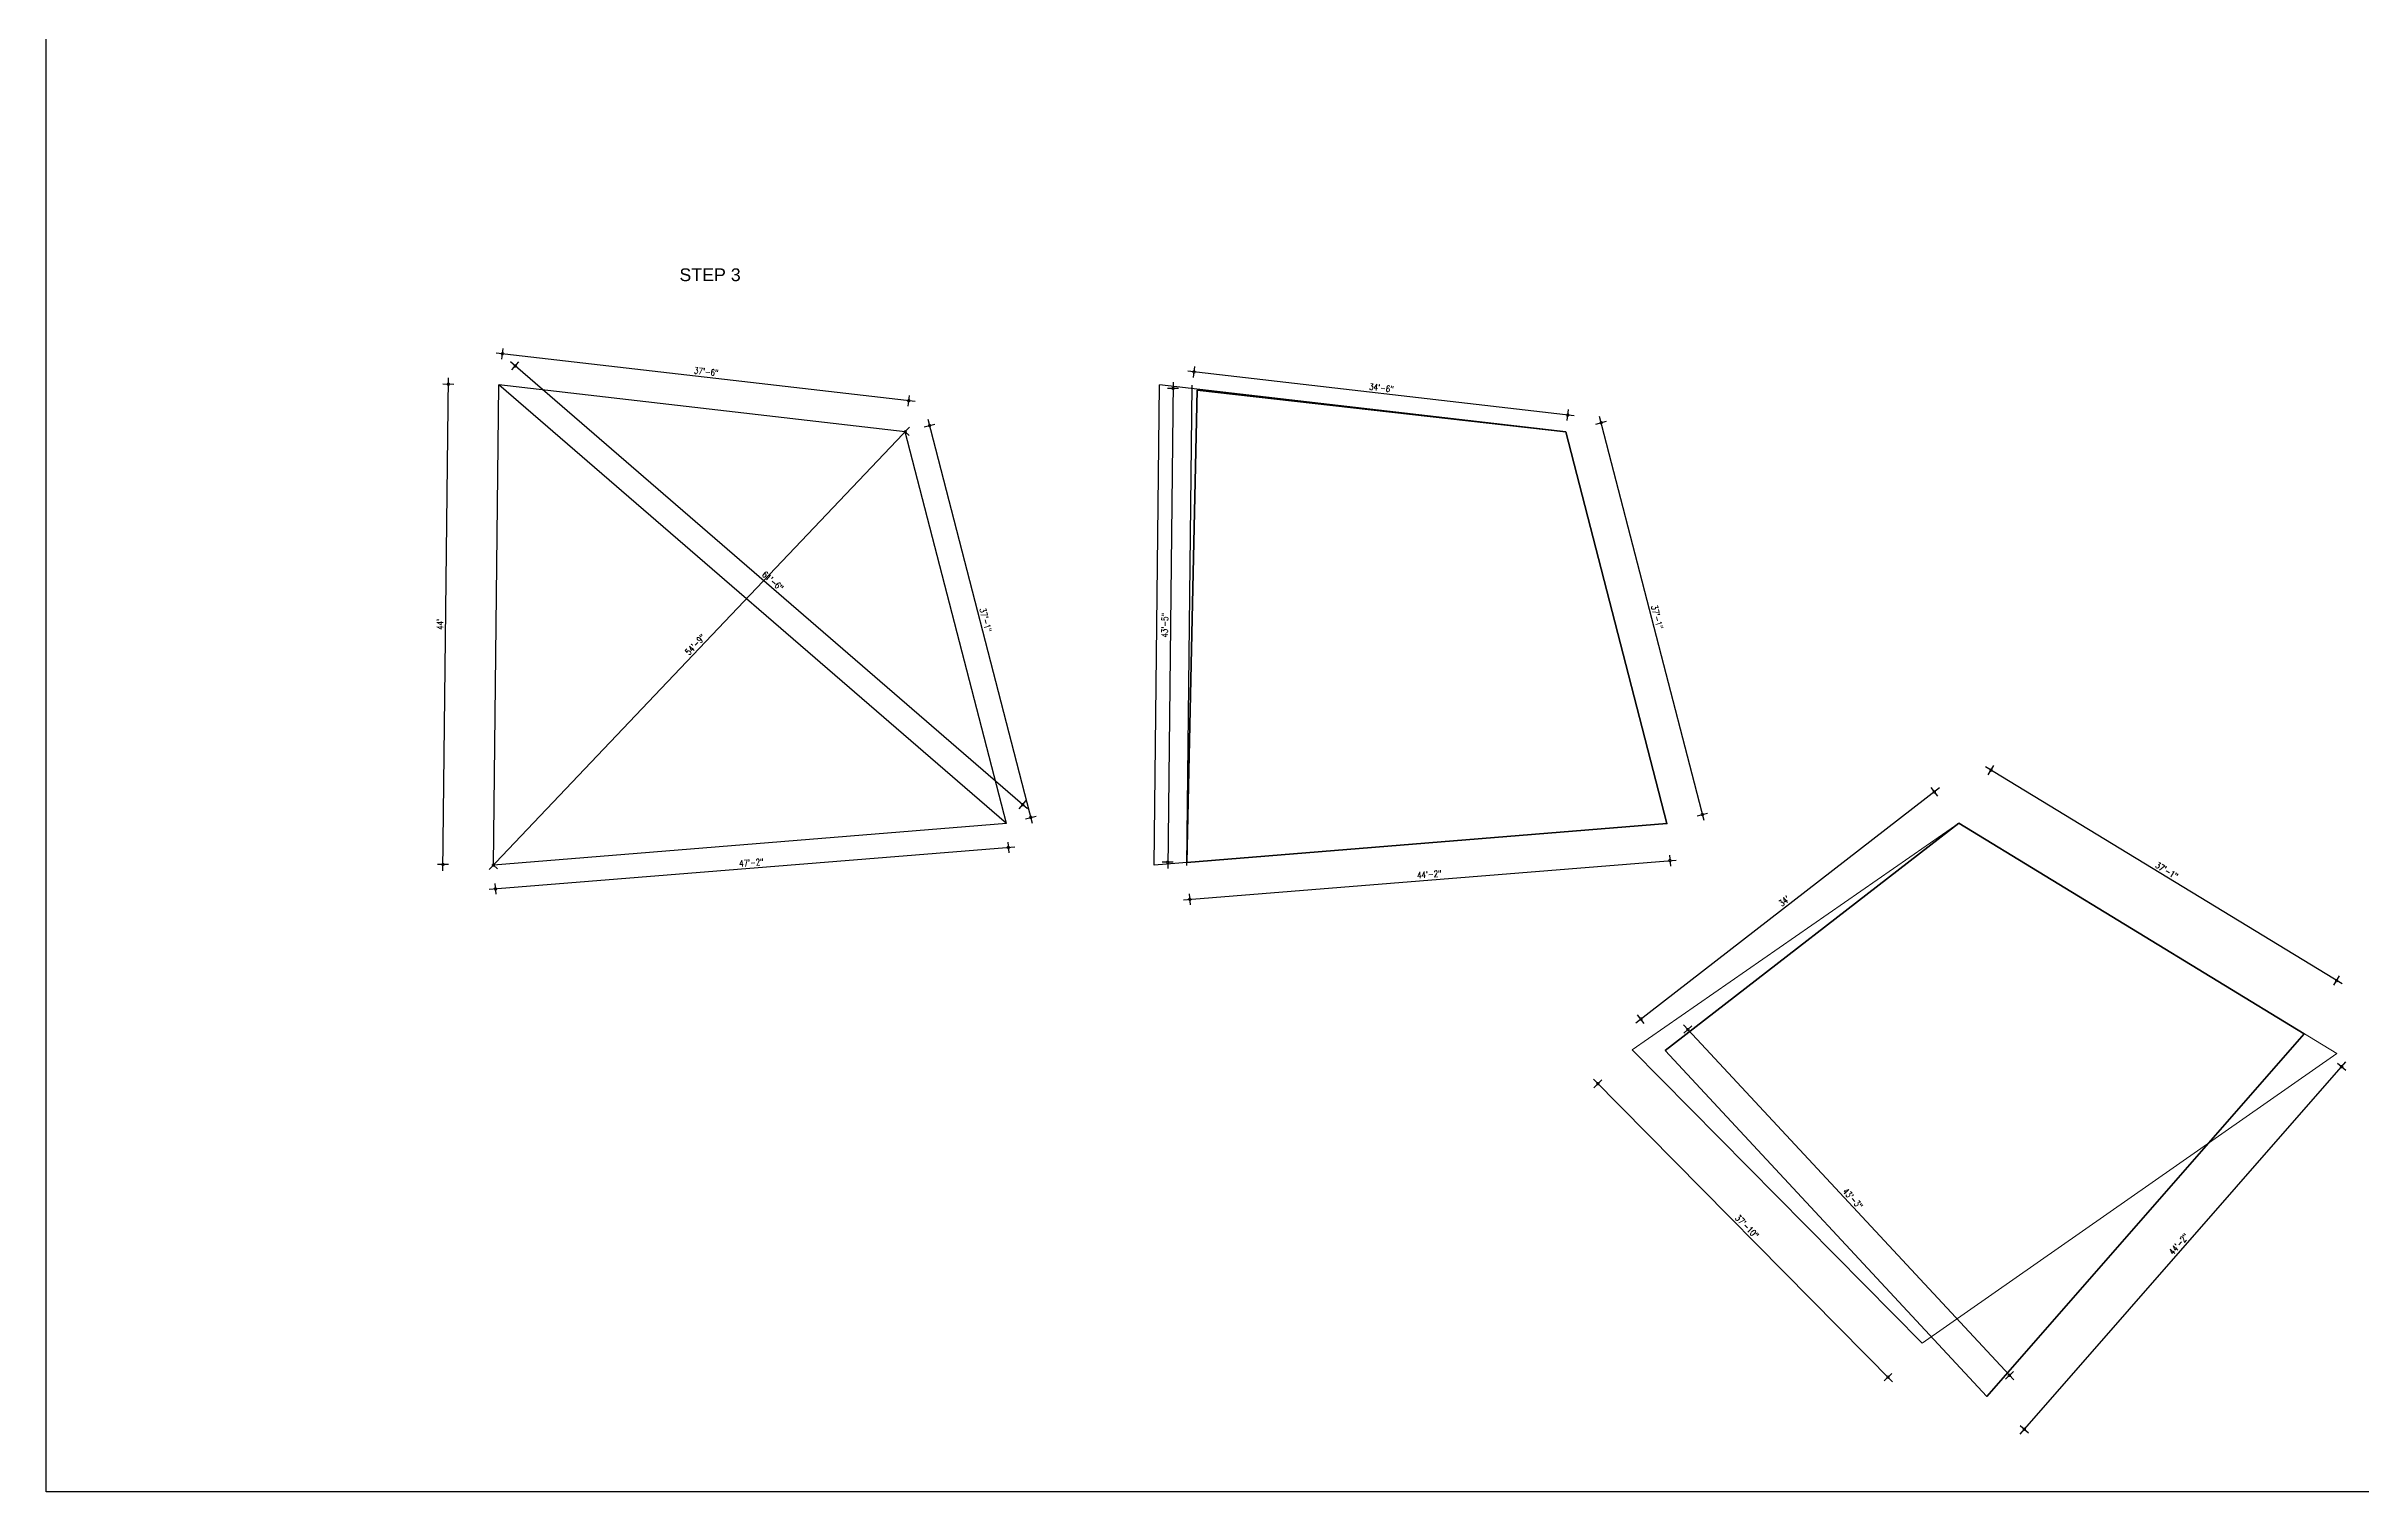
# Model space of a CAD drawing. Header units: inches. Extents: x 352731 to 371558, y -52658 to -39161.
# Drawn here: x 352731 to 355278, y -47954 to -46365 of the extents above; entities that cross this region are included whole.
import ezdxf

# ---------------------------------------------------------------- set-up
doc = ezdxf.new("R2010")
doc.units = ezdxf.units.IN
doc.header["$LTSCALE"] = 2
doc.header["$MEASUREMENT"] = 0
doc.header["$PDMODE"] = 34
doc.layers.get('0').update_dxf_attribs({"linetype": 'CONTINUOUS'})
doc.layers.get('DEFPOINTS').update_dxf_attribs({"color": 141, "linetype": 'CONTINUOUS'})
doc.layers.add('DIM_LINE', color=173, linetype='CONTINUOUS', lineweight=20)
doc.layers.add('door', color=20, linetype='CONTINUOUS', lineweight=35)
doc.styles.add('ROMANS', font='Romans.shx', dxfattribs={"width": 0.8})
doc.styles.get("Standard").update_dxf_attribs({"font": 'ARIALN.TTF'})
doc.dimstyles.new('8 SCALE', dxfattribs={"dimscale": 0, "dimtxt": 7, "dimasz": 6, "dimexe": 6, "dimexo": 2, "dimgap": 2, "dimtad": 1, "dimdec": 0, "dimzin": 0, "dimdsep": 46, "dimlunit": 4, "dimtxsty": 'ROMANS', "dimblk": 'DOTSMALL', "dimcen": 0, "dimdle": 7, "dimclrd": 8, "dimclre": 8, "dimclrt": 3, "dimadec": 0, "dimazin": 0, "dimtfac": 1, "dimtdec": 0, "dimtofl": 0, "dimtmove": 2, "dimatfit": 3, "dimfxl": 6, "dimfxlon": 1, "dimtolj": 1, "dimtzin": 0, "dimarcsym": 0})

# ---------------------------------------------------------------- blocks, each defined once
blk = doc.blocks.new('_DOTSMALL')
at = {"color": 0, "linetype": 'ByBlock', "const_width": 0.5}
blk.add_lwpolyline([(-0.0625, 0, 1), (0.0625, 0, 1)], format="xyb", close=True, dxfattribs=at)
blk = doc.blocks.new('*D484')
at = {"color": 8, "lineweight": -2, "ltscale": 0.5, "transparency": 16777216}
for p, q in [((354761.6, -47833), (354432.6, -47500.5)), ((354441.8, -47501.2), (354433.2, -47509.7)), ((354760.9, -47823.8), (354752.4, -47832.2))]:
    blk.add_line(p, q, dxfattribs=at)
at = {"layer": 'DEFPOINTS', "color": 0, "ltscale": 0.5, "transparency": 16777216}
for p in [(354475.2, -47468.1), (354437.5, -47505.4), (354794.3, -47790.7)]:
    blk.add_point(p, dxfattribs=at)
at = {"color": 8, "lineweight": -2, "ltscale": 0.5, "transparency": 16777216, "xscale": 6, "yscale": 6, "zscale": 6}
for p, rotation in [((354437.5, -47505.4), 134.6952556838377), ((354756.6, -47828), 314.6952556838377)]:
    blk.add_blockref('_DOTSMALL', p, dxfattribs=dict(at, rotation=rotation))
at = {"color": 3, "ltscale": 0.5, "transparency": 16777216, "insert": (354601.5, -47662.4), "char_height": 7, "attachment_point": 5, "rotation": 314.6953, "style": 'ROMANS'}
blk.add_mtext('\\A1;37\'-10"', dxfattribs=at)
blk = doc.blocks.new('*D485')
at = {"color": 8, "lineweight": -2, "ltscale": 0.5, "transparency": 16777216}
for p, q in [((354531.7, -47440.6), (354895.1, -47831.1)), ((354532.1, -47449.9), (354540.9, -47441.7)), ((354885.9, -47830.1), (354894.7, -47821.9))]:
    blk.add_line(p, q, dxfattribs=at)
at = {"layer": 'DEFPOINTS', "color": 0, "ltscale": 0.5, "transparency": 16777216}
for p in [(354511.7, -47468.9), (354890.3, -47826), (354865.4, -47849.1)]:
    blk.add_point(p, dxfattribs=at)
at = {"color": 8, "lineweight": -2, "ltscale": 0.5, "transparency": 16777216, "xscale": 6, "yscale": 6, "zscale": 6}
for p, rotation in [((354536.5, -47445.8), 132.9342225676863), ((354890.3, -47826), 312.9342225676863)]:
    blk.add_blockref('_DOTSMALL', p, dxfattribs=dict(at, rotation=rotation))
at = {"color": 3, "ltscale": 0.5, "transparency": 16777216, "insert": (354717.9, -47631.7), "char_height": 7, "attachment_point": 5, "rotation": 312.9342, "style": 'ROMANS'}
blk.add_mtext('\\A1;43\'-3"', dxfattribs=at)
blk = doc.blocks.new('*D486')
at = {"color": 8, "lineweight": -2, "ltscale": 0.5, "transparency": 16777216}
for p, q in [((354902, -47890.5), (355260.4, -47481.3)), ((355251.2, -47482.6), (355260.3, -47490.5)), ((354902.1, -47881.3), (354911.1, -47889.2))]:
    blk.add_line(p, q, dxfattribs=at)
at = {"layer": 'DEFPOINTS', "color": 0, "ltscale": 0.5, "transparency": 16777216}
for p in [(355214.6, -47450.5), (355255.7, -47486.6), (354865.4, -47849.1)]:
    blk.add_point(p, dxfattribs=at)
at = {"color": 8, "lineweight": -2, "ltscale": 0.5, "transparency": 16777216, "xscale": 6, "yscale": 6, "zscale": 6}
for p, rotation in [((355255.7, -47486.6), 48.78912819966455), ((354906.6, -47885.2), 228.7891281996646)]:
    blk.add_blockref('_DOTSMALL', p, dxfattribs=dict(at, rotation=rotation))
at = {"color": 3, "ltscale": 0.5, "transparency": 16777216, "insert": (355076.5, -47681.8), "char_height": 7, "attachment_point": 5, "rotation": 48.7891, "style": 'ROMANS'}
blk.add_mtext('\\A1;44\'-2"', dxfattribs=at)
blk = doc.blocks.new('*D487')
at = {"color": 8, "lineweight": -2, "ltscale": 0.5, "transparency": 16777216}
for p, q in [((355256.2, -47395.6), (354864.1, -47156.9)), ((354867, -47165.7), (354873.2, -47155.4)), ((355247.1, -47397.1), (355253.3, -47386.9))]:
    blk.add_line(p, q, dxfattribs=at)
at = {"layer": 'DEFPOINTS', "color": 0, "ltscale": 0.5, "transparency": 16777216}
for p in [(354870.1, -47160.6), (354834.5, -47219), (355214.6, -47450.5)]:
    blk.add_point(p, dxfattribs=at)
at = {"color": 8, "lineweight": -2, "ltscale": 0.5, "transparency": 16777216, "xscale": 6, "yscale": 6, "zscale": 6}
for p, rotation in [((354870.1, -47160.6), 148.6603279711188), ((355250.2, -47392), 328.6603279711188)]:
    blk.add_blockref('_DOTSMALL', p, dxfattribs=dict(at, rotation=rotation))
at = {"color": 3, "ltscale": 0.5, "transparency": 16777216, "insert": (355063.3, -47271), "char_height": 7, "attachment_point": 5, "rotation": 328.6603, "style": 'ROMANS'}
blk.add_mtext('\\A1;37\'-1"', dxfattribs=at)
blk = doc.blocks.new('*D488')
at = {"color": 8, "lineweight": -2, "ltscale": 0.5, "transparency": 16777216}
for p, q in [((354813.3, -47180.2), (354479.4, -47438.6)), ((354811.4, -47189.2), (354804.1, -47179.7)), ((354488.6, -47439.1), (354481.2, -47429.6))]:
    blk.add_line(p, q, dxfattribs=at)
at = {"layer": 'DEFPOINTS', "color": 0, "ltscale": 0.5, "transparency": 16777216}
for p in [(354834.5, -47219), (354484.9, -47434.3), (354511.7, -47468.9)]:
    blk.add_point(p, dxfattribs=at)
at = {"color": 8, "lineweight": -2, "ltscale": 0.5, "transparency": 16777216, "xscale": 6, "yscale": 6, "zscale": 6}
for p, rotation in [((354807.7, -47184.5), 37.73660045507811), ((354484.9, -47434.3), 217.7366004550781)]:
    blk.add_blockref('_DOTSMALL', p, dxfattribs=dict(at, rotation=rotation))
at = {"color": 3, "ltscale": 0.5, "transparency": 16777216, "insert": (354642.5, -47304.5), "char_height": 7, "attachment_point": 5, "rotation": 37.7366, "style": 'ROMANS'}
blk.add_mtext("\\A1;34'", dxfattribs=at)
blk = doc.blocks.new('*D489')
at = {"color": 8, "lineweight": -2, "ltscale": 0.5, "transparency": 16777216}
for p, q in [((353686.5, -46755.2), (353225.6, -46702)), ((353231.8, -46708.8), (353233.2, -46696.9)), ((353678.8, -46760.4), (353680.2, -46748.5))]:
    blk.add_line(p, q, dxfattribs=at)
at = {"layer": 'DEFPOINTS', "color": 0, "ltscale": 0.5, "transparency": 16777216}
for p in [(353232.5, -46702.8), (353228.6, -46737), (353675.6, -46788.6)]:
    blk.add_point(p, dxfattribs=at)
at = {"color": 8, "lineweight": -2, "ltscale": 0.5, "transparency": 16777216, "xscale": 6, "yscale": 6, "zscale": 6}
for p, rotation in [((353232.5, -46702.8), 173.4156412186379), ((353679.5, -46754.4), 353.4156412186379)]:
    blk.add_blockref('_DOTSMALL', p, dxfattribs=dict(at, rotation=rotation))
at = {"color": 3, "ltscale": 0.5, "transparency": 16777216, "insert": (353456.7, -46722.5), "char_height": 7, "attachment_point": 5, "rotation": 353.4156, "style": 'ROMANS'}
blk.add_mtext('\\A1;37\'-6"', dxfattribs=at)
blk = doc.blocks.new('*D490')
at = {"color": 8, "lineweight": -2, "ltscale": 0.5, "transparency": 16777216}
for p, q in [((353696.6, -46783.1), (353708.2, -46780.1)), ((353815.5, -47219.3), (353700.7, -46774.9)), ((353807.9, -47214), (353819.5, -47211))]:
    blk.add_line(p, q, dxfattribs=at)
at = {"layer": 'DEFPOINTS', "color": 0, "ltscale": 0.5, "transparency": 16777216}
for p in [(353675.6, -46788.6), (353702.4, -46781.6), (353786.9, -47219.4)]:
    blk.add_point(p, dxfattribs=at)
at = {"color": 8, "lineweight": -2, "ltscale": 0.5, "transparency": 16777216, "xscale": 6, "yscale": 6, "zscale": 6}
for p, rotation in [((353702.4, -46781.6), 104.482138585315), ((353813.7, -47212.5), 284.4821385853149)]:
    blk.add_blockref('_DOTSMALL', p, dxfattribs=dict(at, rotation=rotation))
at = {"color": 3, "ltscale": 0.5, "transparency": 16777216, "insert": (353764, -46995.5), "char_height": 7, "attachment_point": 5, "rotation": 284.4821, "style": 'ROMANS'}
blk.add_mtext('\\A1;37\'-1"', dxfattribs=at)
blk = doc.blocks.new('*D491')
at = {"color": 8, "lineweight": -2, "ltscale": 0.5, "transparency": 16777216}
for p, q in [((353796, -47245.1), (353217.8, -47291.7)), ((353788.5, -47239.7), (353789.5, -47251.6)), ((353224.3, -47285.2), (353225.2, -47297.1))]:
    blk.add_line(p, q, dxfattribs=at)
at = {"layer": 'DEFPOINTS', "color": 0, "ltscale": 0.5, "transparency": 16777216}
for p in [(353786.9, -47219.4), (353222.6, -47264.9), (353224.8, -47291.2)]:
    blk.add_point(p, dxfattribs=at)
at = {"color": 8, "lineweight": -2, "ltscale": 0.5, "transparency": 16777216, "xscale": 6, "yscale": 6, "zscale": 6}
for p, rotation in [((353789, -47245.7), 4.61093881385768), ((353224.8, -47291.2), 184.6109388138577)]:
    blk.add_blockref('_DOTSMALL', p, dxfattribs=dict(at, rotation=rotation))
at = {"color": 3, "ltscale": 0.5, "transparency": 16777216, "insert": (353506.4, -47262.3), "char_height": 7, "attachment_point": 5, "rotation": 4.6109, "style": 'ROMANS'}
blk.add_mtext('\\A1;47\'-2"', dxfattribs=at)
blk = doc.blocks.new('*D492')
at = {"color": 8, "lineweight": -2, "ltscale": 0.5, "transparency": 16777216}
for p, q in [((353167, -47271.3), (353173.1, -46729.3)), ((353179, -46736.4), (353167, -46736.3)), ((353173.1, -47264.4), (353161.1, -47264.2))]:
    blk.add_line(p, q, dxfattribs=at)
at = {"layer": 'DEFPOINTS', "color": 0, "ltscale": 0.5, "transparency": 16777216}
for p in [(353173, -46736.3), (353228.6, -46737), (353222.6, -47264.9)]:
    blk.add_point(p, dxfattribs=at)
at = {"color": 8, "lineweight": -2, "ltscale": 0.5, "transparency": 16777216, "xscale": 6, "yscale": 6, "zscale": 6}
for p, rotation in [((353173, -46736.3), 89.35652801203919), ((353167.1, -47264.3), 269.3565280120392)]:
    blk.add_blockref('_DOTSMALL', p, dxfattribs=dict(at, rotation=rotation))
at = {"color": 3, "ltscale": 0.5, "transparency": 16777216, "insert": (353163.9, -47000.3), "char_height": 7, "attachment_point": 5, "rotation": 89.3565, "style": 'ROMANS'}
blk.add_mtext("\\A1;44'", dxfattribs=at)
blk = doc.blocks.new('*D493')
at = {"color": 8, "lineweight": -2, "ltscale": 0.5, "transparency": 16777216}
for p, q in [((353810.2, -47203.1), (353241.3, -46711.5)), ((353242.7, -46720.6), (353250.5, -46711.6)), ((353801, -47203.1), (353808.8, -47194))]:
    blk.add_line(p, q, dxfattribs=at)
at = {"layer": 'DEFPOINTS', "color": 0, "ltscale": 0.5, "transparency": 16777216}
for p in [(353228.6, -46737), (353246.6, -46716.1), (353786.9, -47219.4)]:
    blk.add_point(p, dxfattribs=at)
at = {"color": 8, "lineweight": -2, "ltscale": 0.5, "transparency": 16777216, "xscale": 6, "yscale": 6, "zscale": 6}
for p, rotation in [((353246.6, -46716.1), 139.1686059417734), ((353804.9, -47198.6), 319.1686059417734)]:
    blk.add_blockref('_DOTSMALL', p, dxfattribs=dict(at, rotation=rotation))
at = {"color": 3, "ltscale": 0.5, "transparency": 16777216, "insert": (353529.8, -46952.7), "char_height": 7, "attachment_point": 5, "rotation": 319.1686, "style": 'ROMANS'}
blk.add_mtext('\\A1;61\'-6"', dxfattribs=at)
blk = doc.blocks.new('*D494')
at = {"color": 8, "lineweight": -2, "ltscale": 0.5, "transparency": 16777216}
for p, q in [((353217.8, -47270), (353680.4, -46783.5)), ((353675.6, -46788.6), (353679.9, -46792.7)), ((353222.6, -47264.9), (353227, -47269.1))]:
    blk.add_line(p, q, dxfattribs=at)
at = {"layer": 'DEFPOINTS', "color": 0, "ltscale": 0.5, "transparency": 16777216}
for p in [(353675.6, -46788.6), (353675.6, -46788.6), (353222.6, -47264.9)]:
    blk.add_point(p, dxfattribs=at)
at = {"color": 8, "lineweight": -2, "ltscale": 0.5, "transparency": 16777216, "xscale": 6, "yscale": 6, "zscale": 6}
for p, rotation in [((353675.6, -46788.6), 46.44271041382918), ((353222.6, -47264.9), 226.4427104138292)]:
    blk.add_blockref('_DOTSMALL', p, dxfattribs=dict(at, rotation=rotation))
at = {"color": 3, "ltscale": 0.5, "transparency": 16777216, "insert": (353444.6, -47022.5), "char_height": 7, "attachment_point": 5, "rotation": 46.4427, "style": 'ROMANS'}
blk.add_mtext('\\A1;54\'-9"', dxfattribs=at)
blk = doc.blocks.new('*D495')
at = {"color": 8, "lineweight": -2, "ltscale": 0.5, "transparency": 16777216}
for p, q in [((353981.6, -47303.2), (354523.8, -47259.5)), ((354516.3, -47254.1), (354517.3, -47266)), ((353988.1, -47296.7), (353989.1, -47308.6))]:
    blk.add_line(p, q, dxfattribs=at)
at = {"layer": 'DEFPOINTS', "color": 0, "ltscale": 0.5, "transparency": 16777216}
for p in [(354513.5, -47219.4), (353985.3, -47262), (354516.8, -47260)]:
    blk.add_point(p, dxfattribs=at)
at = {"color": 8, "lineweight": -2, "ltscale": 0.5, "transparency": 16777216, "xscale": 6, "yscale": 6, "zscale": 6}
for p, rotation in [((354516.8, -47260), 4.61093881385841), ((353988.6, -47302.6), 184.6109388138584)]:
    blk.add_blockref('_DOTSMALL', p, dxfattribs=dict(at, rotation=rotation))
at = {"color": 3, "ltscale": 0.5, "transparency": 16777216, "insert": (354252.2, -47275.2), "char_height": 7, "attachment_point": 5, "rotation": 4.6109, "style": 'ROMANS'}
blk.add_mtext('\\A1;44\'-2"', dxfattribs=at)
blk = doc.blocks.new('*D496')
at = {"color": 8, "lineweight": -2, "ltscale": 0.5, "transparency": 16777216}
for p, q in [((354435.4, -46780), (354447, -46777)), ((354554.3, -47216.1), (354439.5, -46771.7)), ((354546.7, -47210.9), (354558.3, -47207.9))]:
    blk.add_line(p, q, dxfattribs=at)
at = {"layer": 'DEFPOINTS', "color": 0, "ltscale": 0.5, "transparency": 16777216}
for p in [(354402.2, -46788.6), (354441.2, -46778.5), (354513.5, -47219.4)]:
    blk.add_point(p, dxfattribs=at)
at = {"color": 8, "lineweight": -2, "ltscale": 0.5, "transparency": 16777216, "xscale": 6, "yscale": 6, "zscale": 6}
for p, rotation in [((354441.2, -46778.5), 104.4821385853159), ((354552.5, -47209.4), 284.4821385853159)]:
    blk.add_blockref('_DOTSMALL', p, dxfattribs=dict(at, rotation=rotation))
at = {"color": 3, "ltscale": 0.5, "transparency": 16777216, "insert": (354502.8, -46992.4), "char_height": 7, "attachment_point": 5, "rotation": 284.4821, "style": 'ROMANS'}
blk.add_mtext('\\A1;37\'-1"', dxfattribs=at)
blk = doc.blocks.new('*D497')
at = {"color": 8, "lineweight": -2, "ltscale": 0.5, "transparency": 16777216}
for p, q in [((354411.3, -46771), (353986.3, -46721.9)), ((353992.6, -46728.7), (353994, -46716.8)), ((354403.7, -46776.2), (354405.1, -46764.2))]:
    blk.add_line(p, q, dxfattribs=at)
at = {"layer": 'DEFPOINTS', "color": 0, "ltscale": 0.5, "transparency": 16777216}
for p in [(353993.3, -46722.7), (353991.2, -46741.1), (354402.2, -46788.6)]:
    blk.add_point(p, dxfattribs=at)
at = {"color": 8, "lineweight": -2, "ltscale": 0.5, "transparency": 16777216, "xscale": 6, "yscale": 6, "zscale": 6}
for p, rotation in [((353993.3, -46722.7), 173.4156412186381), ((354404.4, -46770.2), 353.4156412186381)]:
    blk.add_blockref('_DOTSMALL', p, dxfattribs=dict(at, rotation=rotation))
at = {"color": 3, "ltscale": 0.5, "transparency": 16777216, "insert": (354199.5, -46740.3), "char_height": 7, "attachment_point": 5, "rotation": 353.4156, "style": 'ROMANS'}
blk.add_mtext('\\A1;34\'-6"', dxfattribs=at)
blk = doc.blocks.new('*D498')
at = {"color": 8, "lineweight": -2, "ltscale": 0.5, "transparency": 16777216}
for p, q in [((353970.3, -46733.9), (353964.3, -47268.8)), ((353976.2, -46741), (353964.2, -46740.8)), ((353970.4, -47261.9), (353958.4, -47261.7))]:
    blk.add_line(p, q, dxfattribs=at)
at = {"layer": 'DEFPOINTS', "color": 0, "ltscale": 0.5, "transparency": 16777216}
for p in [(353991.2, -46741.1), (353964.4, -47261.8), (353985.3, -47262)]:
    blk.add_point(p, dxfattribs=at)
at = {"color": 8, "lineweight": -2, "ltscale": 0.5, "transparency": 16777216, "xscale": 6, "yscale": 6, "zscale": 6}
for p, rotation in [((353970.2, -46740.9), 89.35652801204442), ((353964.4, -47261.8), 269.3565280120444)]:
    blk.add_blockref('_DOTSMALL', p, dxfattribs=dict(at, rotation=rotation))
at = {"color": 3, "ltscale": 0.5, "transparency": 16777216, "insert": (353961.1, -47001.3), "char_height": 7, "attachment_point": 5, "rotation": 89.3565, "style": 'ROMANS'}
blk.add_mtext('\\A1;43\'-5"', dxfattribs=at)

msp = doc.modelspace()

# ---------------------------------------------------------------- linework, layer by layer
at = {"ltscale": 0.5}
for p, q in [((353222.6, -47264.9), (353228.6, -46737)), ((353675.6, -46788.6), (353228.6, -46737)), ((353786.9, -47219.4), (353228.6, -46737)), ((353949.3, -47264.9), (353955.2, -46737)), ((354402.2, -46788.6), (353955.2, -46737)), ((353985.3, -47265.3), (353991.2, -46737.4)), ((353786.9, -47219.4), (353675.6, -46788.6)), ((354513.5, -47219.4), (354402.2, -46788.6)), ((353786.9, -47219.4), (353222.6, -47264.9)), ((354513.5, -47219.4), (353949.3, -47264.9))]:
    msp.add_line(p, q, dxfattribs=at)
msp.add_lwpolyline([(352730.7, -44350.1), (357859.7, -44350.1), (357859.7, -47953.9), (352730.7, -47953.9)], close=True, dxfattribs=at)
at = {"layer": 'DIM_LINE'}
msp.add_lwpolyline([(354794.3, -47790.7), (354475.2, -47468.1), (354834.5, -47219), (355250.4, -47472.3)], close=True, dxfattribs=at)
at = {"layer": 'door', "color": 3, "ltscale": 0.5}
for points in [[(354402.2, -46788.6), (353996.6, -46742.8), (353985.3, -47262), (354513.5, -47219.4)], [(354834.5, -47219), (354511.7, -47468.9), (354865.4, -47849.1), (355214.6, -47450.5)]]:
    msp.add_lwpolyline(points, close=True, dxfattribs=at)

# ---------------------------------------------------------------- texts
at = {"color": 7, "linetype": 'ByBlock', "lineweight": 5, "insert": (353460.9, -46616), "char_height": 14, "width": 235.547, "attachment_point": 5}
msp.add_mtext('{\\fArial CE|b0|i0|c0|p34;STEP 3}', dxfattribs=at)

# ---------------------------------------------------------------- dimensions: what is measured, and where the dimension line sits
at = {"ltscale": 0.5}
for p1, p2, distance, picture, middle in [((353675.6, -46788.6), (353228.6, -46737), -34.3, '*D489', (353456.7, -46722.5)), ((353786.9, -47219.4), (353228.6, -46737), -27.6, '*D493', (353529.8, -46952.7)), ((353222.6, -47264.9), (353228.6, -46737), 55.5, '*D492', (353163.9, -47000.3)), ((353991.2, -46741.1), (353985.3, -47262), -20.9, '*D498', (353961.1, -47001.3)), ((354402.2, -46788.6), (353991.2, -46741.1), -18.5, '*D497', (354199.5, -46740.3)), ((353222.6, -47264.9), (353675.6, -46788.6), 0, '*D494', (353444.6, -47022.5)), ((353786.9, -47219.4), (353675.6, -46788.6), -27.7, '*D490', (353764, -46995.5)), ((354513.5, -47219.4), (354402.2, -46788.6), -40.3, '*D496', (354502.8, -46992.4)), ((355214.6, -47450.5), (354834.5, -47219), -68.5, '*D487', (355063.3, -47271)), ((354834.5, -47219), (354511.7, -47468.9), -43.7, '*D488', (354642.5, -47304.5)), ((353786.9, -47219.4), (353222.6, -47264.9), 26.3, '*D491', (353506.4, -47262.3)), ((353985.3, -47262), (354513.5, -47219.4), -40.7, '*D495', (354252.2, -47275.2)), ((354511.7, -47468.9), (354865.4, -47849.1), 33.9, '*D485', (354717.9, -47631.7)), ((354865.4, -47849.1), (355214.6, -47450.5), -54.7, '*D486', (355076.5, -47681.8)), ((354794.3, -47790.7), (354475.2, -47468.1), 53, '*D484', (354601.5, -47662.4))]:
    dim = msp.add_aligned_dim(p1=p1, p2=p2, distance=distance, dimstyle='8 SCALE', override={"dimscale": 1}, dxfattribs=at)
    dim.commit()
    dim.dimension.update_dxf_attribs({"geometry": picture, "text_midpoint": middle})

doc.saveas('drawing.dxf')
